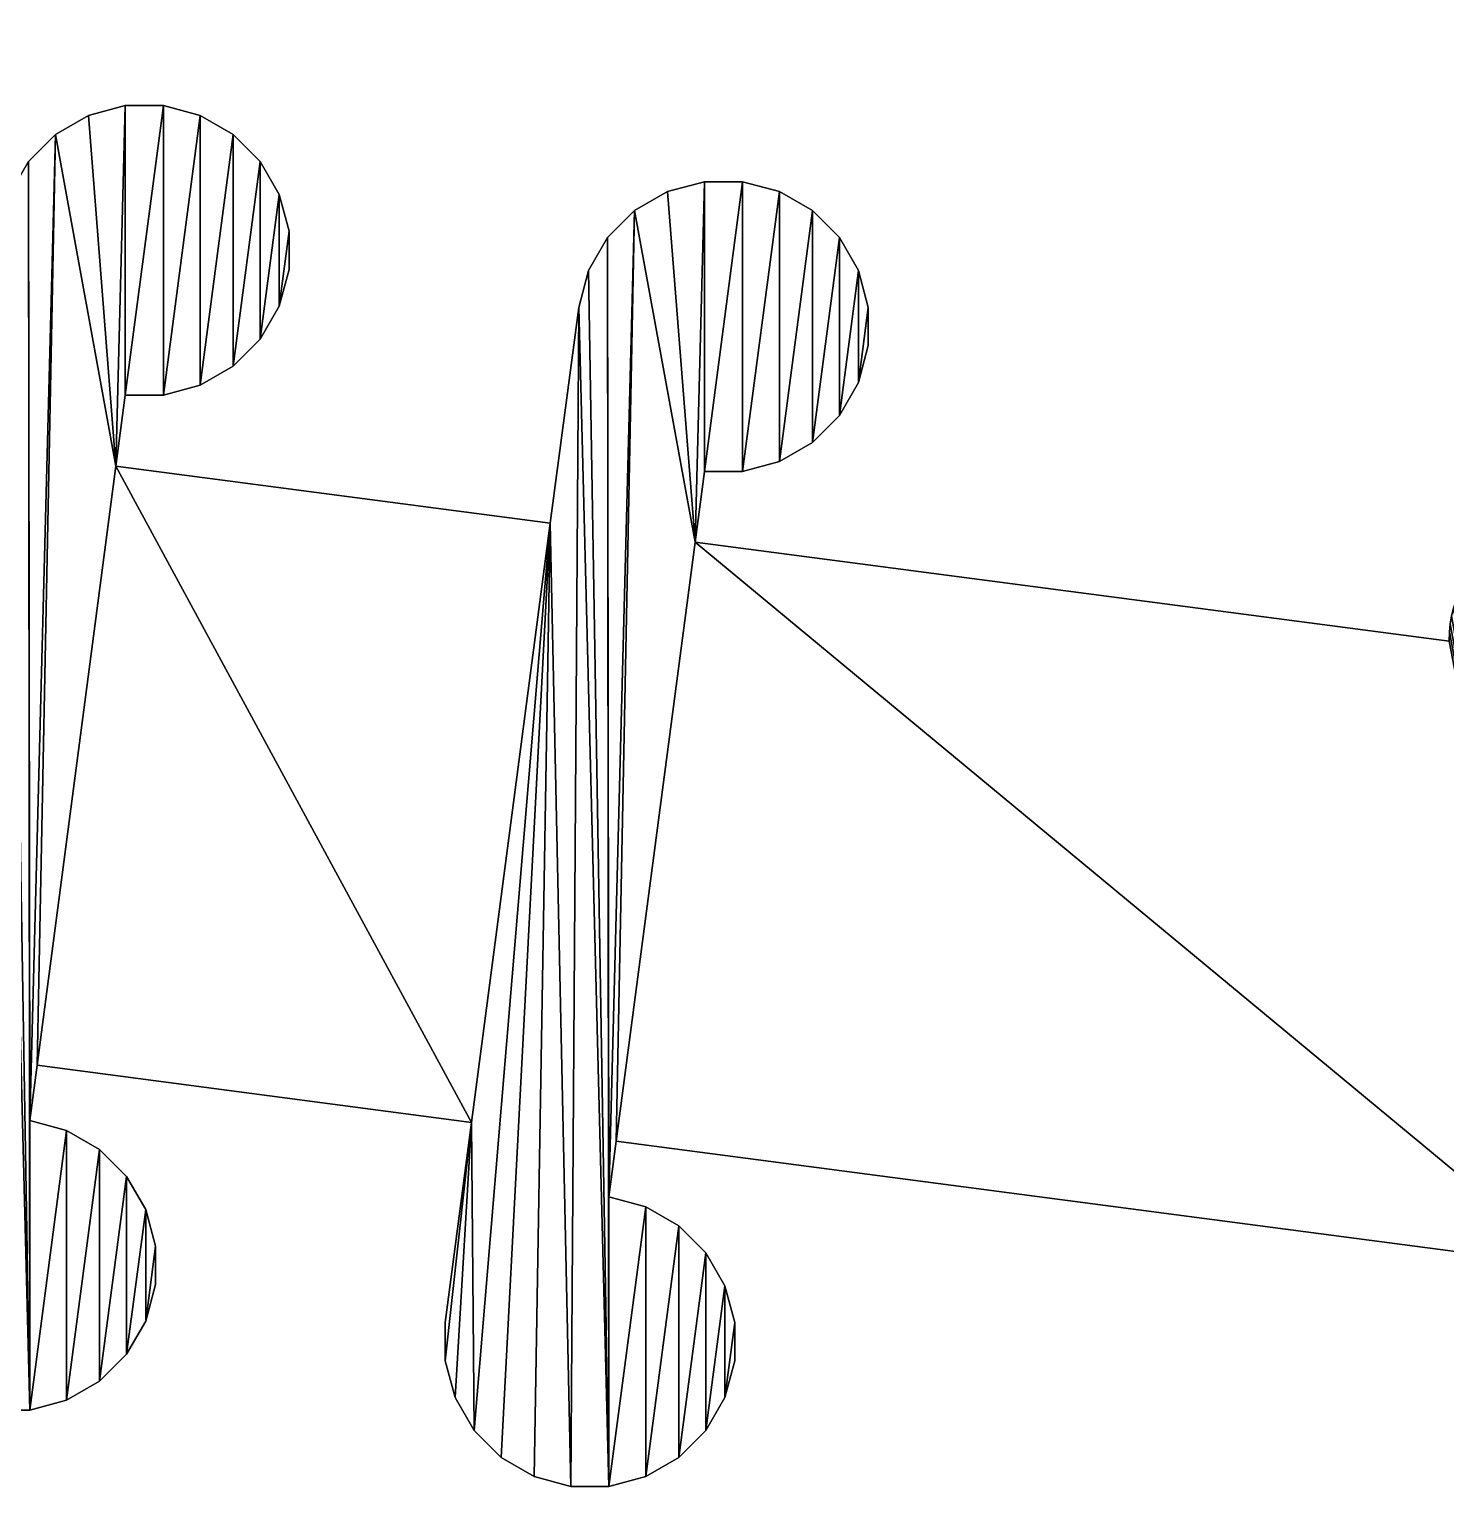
# Model space of a CAD drawing. Extents: x 0 to 417, y 0 to 203.
# Drawn here: x 273.01 to 302.11, y 4.43 to 34.4 of the extents above; entities that cross this region are included whole.
import ezdxf

# ---------------------------------------------------------------- set-up
doc = ezdxf.new("R2010")
doc.units = 0
doc.header["$LTSCALE"] = 25.4
doc.layers.get('0').update_dxf_attribs({"color": 13, "linetype": 'CONTINUOUS'})

# ---------------------------------------------------------------- blocks, each defined once
blk = doc.blocks.new('MASK_STRAP_1')
at = {"color": 0}
for p, q in [((28.366, 28.209), (28.366, 28.209, 2)), ((28.366, 28.209), (28.366, 28.209, 2)), ((29.122, 28.412), (29.122, 28.412, 2)), ((29.122, 28.412), (29.122, 28.412, 2)), ((29.905, 28.412), (29.905, 28.412, 2)), ((29.905, 28.412), (29.905, 28.412, 2)), ((30.662, 28.209), (30.662, 28.209, 2)), ((30.662, 28.209), (30.662, 28.209, 2)), ((27.687, 27.818), (27.687, 27.818, 2)), ((27.687, 27.818), (27.687, 27.818, 2)), ((31.34, 27.818), (31.34, 27.818, 2)), ((31.34, 27.818), (31.34, 27.818, 2)), ((31.894, 27.264), (31.894, 27.264, 2)), ((31.894, 27.264), (31.894, 27.264, 2)), ((41.019, 26.846), (41.019, 26.846, 2)), ((41.019, 26.846), (41.019, 26.846, 2)), ((41.803, 26.846), (41.803, 26.846, 2)), ((41.803, 26.846), (41.803, 26.846, 2)), ((32.285, 26.586), (32.285, 26.586, 2)), ((32.285, 26.586), (32.285, 26.586, 2)), ((40.263, 26.643), (40.263, 26.643, 2)), ((40.263, 26.643), (40.263, 26.643, 2)), ((42.559, 26.643), (42.559, 26.643, 2)), ((42.559, 26.643), (42.559, 26.643, 2)), ((39.585, 26.252), (39.585, 26.252, 2)), ((39.585, 26.252), (39.585, 26.252, 2)), ((43.237, 26.252), (43.237, 26.252, 2)), ((43.237, 26.252), (43.237, 26.252, 2)), ((32.488, 25.829), (32.488, 25.829, 2)), ((32.488, 25.829), (32.488, 25.829, 2)), ((39.031, 25.698), (39.031, 25.698, 2)), ((39.031, 25.698), (39.031, 25.698, 2)), ((43.791, 25.698), (43.791, 25.698, 2)), ((43.791, 25.698), (43.791, 25.698, 2)), ((32.488, 25.046), (32.488, 25.046, 2)), ((32.488, 25.046), (32.488, 25.046, 2)), ((38.639, 25.02), (38.639, 25.02, 2)), ((38.639, 25.02), (38.639, 25.02, 2)), ((44.183, 25.02), (44.183, 25.02, 2)), ((44.183, 25.02), (44.183, 25.02, 2)), ((32.285, 24.29), (32.285, 24.29, 2)), ((32.285, 24.29), (32.285, 24.29, 2)), ((38.437, 24.263), (38.437, 24.263, 2)), ((38.437, 24.263), (38.437, 24.263, 2)), ((44.385, 24.263), (44.385, 24.263, 2)), ((44.385, 24.263), (44.385, 24.263, 2)), ((31.894, 23.612), (31.894, 23.612, 2)), ((31.894, 23.612), (31.894, 23.612, 2)), ((44.385, 23.48), (44.385, 23.48, 2)), ((44.385, 23.48), (44.385, 23.48, 2)), ((31.34, 23.058), (31.34, 23.058, 2)), ((31.34, 23.058), (31.34, 23.058, 2)), ((30.662, 22.666), (30.662, 22.666, 2)), ((30.662, 22.666), (30.662, 22.666, 2)), ((44.183, 22.723), (44.183, 22.723, 2)), ((44.183, 22.723), (44.183, 22.723, 2)), ((29.122, 22.463), (29.122, 22.463, 2)), ((29.122, 22.463), (29.122, 22.463, 2)), ((29.905, 22.463), (29.905, 22.463, 2)), ((29.905, 22.463), (29.905, 22.463, 2)), ((43.791, 22.045), (43.791, 22.045, 2)), ((43.791, 22.045), (43.791, 22.045, 2)), ((43.237, 21.491), (43.237, 21.491, 2)), ((43.237, 21.491), (43.237, 21.491, 2)), ((28.93, 21.004, 1), (27.31, 8.699, 1)), ((28.93, 21.004, 2), (27.31, 8.699, 2)), ((28.93, 21.004, 1), (27.31, 8.699, 1)), ((28.93, 21.004, 2), (27.31, 8.699, 2)), ((28.93, 21.004), (28.93, 21.004, 1)), ((28.93, 21.004), (28.93, 21.004, 1)), ((42.559, 21.1), (42.559, 21.1, 2)), ((42.559, 21.1), (42.559, 21.1, 2)), ((41.019, 20.897), (41.019, 20.897, 2)), ((41.019, 20.897), (41.019, 20.897, 2)), ((41.803, 20.897), (41.803, 20.897, 2)), ((41.803, 20.897), (41.803, 20.897, 2)), ((37.853, 19.832, 1), (36.233, 7.527, 1)), ((37.853, 19.832, 2), (36.233, 7.527, 2)), ((37.853, 19.832, 1), (36.233, 7.527, 1)), ((37.853, 19.832, 2), (36.233, 7.527, 2)), ((37.853, 19.832), (37.853, 19.832, 1)), ((37.853, 19.832), (37.853, 19.832, 1)), ((40.828, 19.441, 1), (39.208, 7.137, 1)), ((40.828, 19.441, 2), (39.208, 7.137, 2)), ((40.828, 19.441, 1), (39.208, 7.137, 1)), ((40.828, 19.441, 2), (39.208, 7.137, 2)), ((40.828, 19.441), (40.828, 19.441, 1)), ((40.828, 19.441), (40.828, 19.441, 1)), ((27.31, 8.699), (27.31, 8.699, 1)), ((27.31, 8.699), (27.31, 8.699, 1)), ((27.161, 7.564), (27.161, 7.564, 2)), ((27.161, 7.564), (27.161, 7.564, 2)), ((36.233, 7.527), (36.233, 7.527, 1)), ((36.233, 7.527), (36.233, 7.527, 1)), ((27.917, 7.361), (27.917, 7.361, 2)), ((27.917, 7.361), (27.917, 7.361, 2)), ((28.595, 6.97), (28.595, 6.97, 2)), ((28.595, 6.97), (28.595, 6.97, 2)), ((39.208, 7.137), (39.208, 7.137, 1)), ((39.208, 7.137), (39.208, 7.137, 1)), ((29.149, 6.416), (29.149, 6.416, 2)), ((29.149, 6.416), (29.149, 6.416, 2)), ((39.058, 5.998), (39.058, 5.998, 2)), ((39.058, 5.998), (39.058, 5.998, 2)), ((29.541, 5.738), (29.541, 5.738, 2)), ((29.541, 5.738), (29.541, 5.738, 2)), ((39.814, 5.795), (39.814, 5.795, 2)), ((39.814, 5.795), (39.814, 5.795, 2)), ((40.493, 5.403), (40.493, 5.403, 2)), ((40.493, 5.403), (40.493, 5.403, 2)), ((29.743, 4.981), (29.743, 4.981, 2)), ((29.743, 4.981), (29.743, 4.981, 2)), ((41.046, 4.85), (41.046, 4.85, 2)), ((41.046, 4.85), (41.046, 4.85, 2)), ((29.743, 4.198), (29.743, 4.198, 2)), ((29.743, 4.198), (29.743, 4.198, 2)), ((41.438, 4.171), (41.438, 4.171, 2)), ((41.438, 4.171), (41.438, 4.171, 2)), ((29.541, 3.442), (29.541, 3.442, 2)), ((29.541, 3.442), (29.541, 3.442, 2)), ((35.692, 3.415), (35.692, 3.415, 2)), ((35.692, 3.415), (35.692, 3.415, 2)), ((41.641, 3.415), (41.641, 3.415, 2)), ((41.641, 3.415), (41.641, 3.415, 2)), ((29.149, 2.763), (29.149, 2.763, 2)), ((29.149, 2.763), (29.149, 2.763, 2)), ((35.692, 2.632), (35.692, 2.632, 2)), ((35.692, 2.632), (35.692, 2.632, 2)), ((41.641, 2.632), (41.641, 2.632, 2)), ((41.641, 2.632), (41.641, 2.632, 2)), ((28.595, 2.21), (28.595, 2.21, 2)), ((28.595, 2.21), (28.595, 2.21, 2)), ((27.917, 1.818), (27.917, 1.818, 2)), ((27.917, 1.818), (27.917, 1.818, 2)), ((35.895, 1.875), (35.895, 1.875, 2)), ((35.895, 1.875), (35.895, 1.875, 2)), ((41.438, 1.875), (41.438, 1.875, 2)), ((41.438, 1.875), (41.438, 1.875, 2)), ((27.161, 1.615), (27.161, 1.615, 2)), ((27.161, 1.615), (27.161, 1.615, 2)), ((36.286, 1.197), (36.286, 1.197, 2)), ((36.286, 1.197), (36.286, 1.197, 2)), ((41.046, 1.197), (41.046, 1.197, 2)), ((41.046, 1.197), (41.046, 1.197, 2)), ((36.84, 0.643), (36.84, 0.643, 2)), ((36.84, 0.643), (36.84, 0.643, 2)), ((40.493, 0.643), (40.493, 0.643, 2)), ((40.493, 0.643), (40.493, 0.643, 2)), ((37.518, 0.252), (37.518, 0.252, 2)), ((37.518, 0.252), (37.518, 0.252, 2)), ((38.275, 0.049), (38.275, 0.049, 2)), ((38.275, 0.049), (38.275, 0.049, 2)), ((39.058, 0.049), (39.058, 0.049, 2)), ((39.058, 0.049), (39.058, 0.049, 2)), ((39.814, 0.252), (39.814, 0.252, 2)), ((39.814, 0.252), (39.814, 0.252, 2))]:
    blk.add_line(p, q, dxfattribs=at)
mesh = blk.add_polyface(dxfattribs=at)
corners = [(17.225, 29.978), (17.032, 22.566), (16.468, 29.776), (17.225, 24.03), (18.008, 29.978), (18.008, 24.03), (18.764, 29.776), (18.764, 24.232), (19.443, 29.384), (19.443, 24.624), (19.996, 28.83), (19.996, 25.178), (20.388, 28.152), (20.388, 25.856), (20.591, 27.396), (20.591, 26.613), (14.48, 3.182), (14.642, 27.396), (15.263, 3.182), (14.845, 28.152), (15.236, 28.83), (15.263, 9.13), (16.02, 8.928), (16.02, 3.384), (16.698, 8.536), (16.698, 3.776), (17.252, 7.982), (17.252, 4.33), (17.643, 7.304), (17.643, 5.008), (17.846, 6.547), (17.846, 5.764), (15.79, 29.384), (15.412, 10.261), (24.336, 9.09), (25.955, 21.394), (24.389, 2.763), (24.943, 2.21), (25.621, 1.818), (26.377, 1.615), (26.539, 25.829), (27.161, 1.615), (26.742, 26.586), (27.134, 27.264), (27.161, 7.564), (23.795, 4.198), (23.795, 4.981), (23.997, 3.442), (27.687, 27.818), (27.31, 8.699)]
mesh.append_faces([[corners[k] for k in face] for face in [(13, 14, 15), (29, 30, 31), (34, 45, 46)]], dxfattribs={"vtx0": -1, "color": 0})
mesh.append_faces([[corners[k] for k in face] for face in [(0, 1, 2), (1, 0, 3), (3, 4, 5), (5, 6, 7), (7, 8, 9), (9, 10, 11), (11, 12, 13), (16, 17, 18), (18, 22, 23), (23, 24, 25), (25, 26, 27), (27, 28, 29), (32, 21, 20), (21, 32, 33), (33, 1, 34), (36, 35, 37), (37, 35, 38), (38, 35, 39), (39, 40, 41), (45, 34, 47), (47, 34, 36), (48, 44, 43), (44, 48, 49)]], dxfattribs={"vtx0": -1, "vtx1": -1, "color": 0})
mesh.append_faces([[corners[k] for k in face] for face in [(18, 20, 21), (33, 32, 1), (34, 35, 36), (41, 43, 44)]], dxfattribs={"vtx0": -1, "vtx1": -1, "vtx2": -1, "color": 0})
mesh.append_faces([[corners[k] for k in face] for face in [(3, 0, 4), (5, 4, 6), (7, 6, 8), (9, 8, 10), (11, 10, 12), (13, 12, 14), (18, 17, 19), (18, 19, 20), (18, 21, 22), (23, 22, 24), (25, 24, 26), (27, 26, 28), (29, 28, 30), (1, 32, 2), (34, 1, 35), (39, 35, 40), (41, 40, 42), (41, 42, 43)]], dxfattribs={"vtx0": -1, "vtx2": -1, "color": 0})
mesh = blk.add_polyface(dxfattribs=at)
corners = [(27.161, 7.564, 2), (27.687, 27.818, 2), (27.134, 27.264, 2), (27.31, 8.699, 2), (28.93, 21.004, 2), (28.366, 28.209, 2), (29.122, 28.412, 2), (29.122, 22.463, 2), (29.905, 28.412, 2), (29.905, 22.463, 2), (30.662, 28.209, 2), (30.662, 22.666, 2), (31.34, 27.818, 2), (31.34, 23.058, 2), (31.894, 27.264, 2), (31.894, 23.612, 2), (32.285, 26.586, 2), (32.285, 24.29, 2), (32.488, 25.829, 2), (32.488, 25.046, 2), (23.795, 4.198, 2), (24.336, 9.09, 2), (23.795, 4.981, 2), (23.997, 3.442, 2), (24.389, 2.763, 2), (25.955, 21.394, 2), (24.943, 2.21, 2), (25.621, 1.818, 2), (26.377, 1.615, 2), (26.539, 25.829, 2), (27.161, 1.615, 2), (26.742, 26.586, 2), (27.917, 7.361, 2), (27.917, 1.818, 2), (28.595, 6.97, 2), (28.595, 2.21, 2), (29.149, 6.416, 2), (29.149, 2.763, 2), (29.541, 5.738, 2), (29.541, 3.442, 2), (29.743, 4.981, 2), (29.743, 4.198, 2)]
mesh.append_faces([[corners[k] for k in face] for face in [(18, 17, 19), (20, 21, 22), (40, 39, 41)]], dxfattribs={"vtx0": -1, "color": 0})
mesh.append_faces([[corners[k] for k in face] for face in [(1, 4, 5), (5, 4, 6), (6, 7, 8), (8, 9, 10), (10, 11, 12), (12, 13, 14), (14, 15, 16), (16, 17, 18), (21, 24, 25), (25, 28, 29), (29, 30, 31), (31, 30, 2), (0, 30, 32), (32, 33, 34), (34, 35, 36), (36, 37, 38), (38, 39, 40)]], dxfattribs={"vtx0": -1, "vtx1": -1, "color": 0})
mesh.append_faces([[corners[k] for k in face] for face in [(2, 30, 0)]], dxfattribs={"vtx0": -1, "vtx1": -1, "vtx2": -1, "color": 0})
mesh.append_faces([[corners[k] for k in face] for face in [(0, 1, 2), (1, 0, 3), (1, 3, 4), (6, 4, 7), (8, 7, 9), (10, 9, 11), (12, 11, 13), (14, 13, 15), (16, 15, 17), (21, 20, 23), (21, 23, 24), (25, 24, 26), (25, 26, 27), (25, 27, 28), (29, 28, 30), (32, 30, 33), (34, 33, 35), (36, 35, 37), (38, 37, 39)]], dxfattribs={"vtx0": -1, "vtx2": -1, "color": 0})
mesh = blk.add_polyface(dxfattribs=at)
corners = [(29.122, 28.412), (28.93, 21.004), (28.366, 28.209), (29.122, 22.463), (29.905, 28.412), (29.905, 22.463), (30.662, 28.209), (30.662, 22.666), (31.34, 27.818), (31.34, 23.058), (31.894, 27.264), (31.894, 23.612), (32.285, 26.586), (32.285, 24.29), (32.488, 25.829), (32.488, 25.046), (27.161, 1.615), (27.161, 7.564), (27.917, 7.361), (27.917, 1.818), (28.595, 6.97), (28.595, 2.21), (29.149, 6.416), (29.149, 2.763), (29.541, 5.738), (29.541, 3.442), (29.743, 4.981), (29.743, 4.198), (39.585, 26.252), (39.058, 5.998), (39.031, 25.698), (39.208, 7.137), (40.828, 19.441), (40.263, 26.643), (27.31, 8.699), (27.687, 27.818), (36.233, 7.527), (37.853, 19.832), (36.286, 1.197), (36.84, 0.643), (37.518, 0.252), (38.275, 0.049), (38.437, 24.263), (39.058, 0.049), (38.639, 25.02), (39.814, 5.795), (39.814, 0.252), (40.493, 5.403), (40.493, 0.643), (35.692, 2.632), (35.692, 3.415), (35.895, 1.875)]
mesh.append_faces([[corners[k] for k in face] for face in [(13, 14, 15), (25, 26, 27), (36, 49, 50)]], dxfattribs={"vtx0": -1, "color": 0})
mesh.append_faces([[corners[k] for k in face] for face in [(0, 1, 2), (1, 0, 3), (3, 4, 5), (5, 6, 7), (7, 8, 9), (9, 10, 11), (11, 12, 13), (16, 18, 19), (19, 20, 21), (21, 22, 23), (23, 24, 25), (28, 29, 30), (29, 28, 31), (34, 1, 36), (38, 37, 39), (39, 37, 40), (40, 37, 41), (41, 42, 43), (43, 45, 46), (46, 47, 48), (49, 36, 51), (51, 36, 38)]], dxfattribs={"vtx0": -1, "vtx1": -1, "color": 0})
mesh.append_faces([[corners[k] for k in face] for face in [(31, 28, 32), (34, 35, 1), (36, 37, 38), (43, 30, 29)]], dxfattribs={"vtx0": -1, "vtx1": -1, "vtx2": -1, "color": 0})
mesh.append_faces([[corners[k] for k in face] for face in [(3, 0, 4), (5, 4, 6), (7, 6, 8), (9, 8, 10), (11, 10, 12), (13, 12, 14), (16, 17, 18), (19, 18, 20), (21, 20, 22), (23, 22, 24), (25, 24, 26), (32, 28, 33), (1, 35, 2), (36, 1, 37), (41, 37, 42), (43, 42, 44), (43, 44, 30), (43, 29, 45), (46, 45, 47)]], dxfattribs={"vtx0": -1, "vtx2": -1, "color": 0})
mesh = blk.add_polyface(dxfattribs=at)
corners = [(27.687, 27.818, 2), (28.366, 28.209), (27.687, 27.818), (28.366, 28.209, 2)]
mesh.append_faces([[corners[k] for k in face] for face in [(0, 1, 2), (1, 0, 3)]], dxfattribs={"vtx0": -1, "color": 0})
mesh = blk.add_polyface(dxfattribs=at)
corners = [(28.366, 28.209, 2), (29.122, 28.412), (28.366, 28.209), (29.122, 28.412, 2)]
mesh.append_faces([[corners[k] for k in face] for face in [(0, 1, 2), (1, 0, 3)]], dxfattribs={"vtx0": -1, "color": 0})
mesh = blk.add_polyface(dxfattribs=at)
corners = [(29.122, 28.412, 2), (29.905, 28.412), (29.122, 28.412), (29.905, 28.412, 2)]
mesh.append_faces([[corners[k] for k in face] for face in [(0, 1, 2), (1, 0, 3)]], dxfattribs={"vtx0": -1, "color": 0})
mesh = blk.add_polyface(dxfattribs=at)
corners = [(29.905, 28.412, 2), (30.662, 28.209), (29.905, 28.412), (30.662, 28.209, 2)]
mesh.append_faces([[corners[k] for k in face] for face in [(0, 1, 2), (1, 0, 3)]], dxfattribs={"vtx0": -1, "color": 0})
mesh = blk.add_polyface(dxfattribs=at)
corners = [(30.662, 28.209, 2), (31.34, 27.818), (30.662, 28.209), (31.34, 27.818, 2)]
mesh.append_faces([[corners[k] for k in face] for face in [(0, 1, 2), (1, 0, 3)]], dxfattribs={"vtx0": -1, "color": 0})
mesh = blk.add_polyface(dxfattribs=at)
corners = [(27.687, 27.818, 2), (27.134, 27.264), (27.134, 27.264, 2), (27.687, 27.818)]
mesh.append_faces([[corners[k] for k in face] for face in [(0, 1, 2), (1, 0, 3)]], dxfattribs={"vtx0": -1, "color": 0})
mesh = blk.add_polyface(dxfattribs=at)
corners = [(31.34, 27.818, 2), (31.894, 27.264), (31.34, 27.818), (31.894, 27.264, 2)]
mesh.append_faces([[corners[k] for k in face] for face in [(0, 1, 2), (1, 0, 3)]], dxfattribs={"vtx0": -1, "color": 0})
mesh = blk.add_polyface(dxfattribs=at)
corners = [(31.894, 27.264), (32.285, 26.586, 2), (32.285, 26.586), (31.894, 27.264, 2)]
mesh.append_faces([[corners[k] for k in face] for face in [(0, 1, 2), (1, 0, 3)]], dxfattribs={"vtx0": -1, "color": 0})
mesh = blk.add_polyface(dxfattribs=at)
corners = [(39.058, 5.998, 2), (39.585, 26.252, 2), (39.031, 25.698, 2), (39.208, 7.137, 2), (40.828, 19.441, 2), (40.263, 26.643, 2), (41.019, 26.846, 2), (41.019, 20.897, 2), (41.803, 26.846, 2), (41.803, 20.897, 2), (42.559, 26.643, 2), (42.559, 21.1, 2), (43.237, 26.252, 2), (43.237, 21.491, 2), (43.791, 25.698, 2), (43.791, 22.045, 2), (44.183, 25.02, 2), (44.183, 22.723, 2), (44.385, 24.263, 2), (44.385, 23.48, 2), (35.692, 2.632, 2), (36.233, 7.527, 2), (35.692, 3.415, 2), (35.895, 1.875, 2), (36.286, 1.197, 2), (37.853, 19.832, 2), (36.84, 0.643, 2), (37.518, 0.252, 2), (38.275, 0.049, 2), (38.437, 24.263, 2), (39.058, 0.049, 2), (38.639, 25.02, 2), (39.814, 5.795, 2), (39.814, 0.252, 2), (40.493, 5.403, 2), (40.493, 0.643, 2), (41.046, 4.85, 2), (41.046, 1.197, 2), (41.438, 4.171, 2), (41.438, 1.875, 2), (41.641, 3.415, 2), (41.641, 2.632, 2)]
mesh.append_faces([[corners[k] for k in face] for face in [(18, 17, 19), (20, 21, 22), (40, 39, 41)]], dxfattribs={"vtx0": -1, "color": 0})
mesh.append_faces([[corners[k] for k in face] for face in [(1, 4, 5), (5, 4, 6), (6, 7, 8), (8, 9, 10), (10, 11, 12), (12, 13, 14), (14, 15, 16), (16, 17, 18), (21, 24, 25), (25, 28, 29), (29, 30, 31), (31, 30, 2), (0, 30, 32), (32, 33, 34), (34, 35, 36), (36, 37, 38), (38, 39, 40)]], dxfattribs={"vtx0": -1, "vtx1": -1, "color": 0})
mesh.append_faces([[corners[k] for k in face] for face in [(2, 30, 0)]], dxfattribs={"vtx0": -1, "vtx1": -1, "vtx2": -1, "color": 0})
mesh.append_faces([[corners[k] for k in face] for face in [(0, 1, 2), (1, 0, 3), (1, 3, 4), (6, 4, 7), (8, 7, 9), (10, 9, 11), (12, 11, 13), (14, 13, 15), (16, 15, 17), (21, 20, 23), (21, 23, 24), (25, 24, 26), (25, 26, 27), (25, 27, 28), (29, 28, 30), (32, 30, 33), (34, 33, 35), (36, 35, 37), (38, 37, 39)]], dxfattribs={"vtx0": -1, "vtx2": -1, "color": 0})
mesh = blk.add_polyface(dxfattribs=at)
corners = [(41.019, 26.846), (40.828, 19.441), (40.263, 26.643), (41.019, 20.897), (41.803, 26.846), (41.803, 20.897), (42.559, 26.643), (42.559, 21.1), (43.237, 26.252), (43.237, 21.491), (43.791, 25.698), (43.791, 22.045), (44.183, 25.02), (44.183, 22.723), (44.385, 24.263), (44.385, 23.48), (39.208, 7.137), (58.789, 4.566), (56.32, 17.407), (56.324, 17.592), (56.339, 17.767), (56.367, 17.933), (56.406, 18.09), (56.457, 18.236), (56.52, 18.374), (56.594, 18.502), (56.681, 18.62), (56.779, 18.729), (56.89, 18.829), (57.012, 18.919), (57.146, 18.999), (57.292, 19.07), (57.45, 19.132), (57.62, 19.184), (57.801, 19.226), (57.995, 19.26), (58.2, 19.283), (58.417, 19.298), (58.646, 19.302), (104.34, 19.302), (60.059, 1.5), (60.536, 0.879), (61.157, 0.402), (61.881, 0.102), (62.657, 0), (40.493, 0.643), (40.493, 5.403), (41.046, 4.85), (41.046, 1.197), (41.438, 4.171), (41.438, 1.875), (41.641, 3.415), (41.641, 2.632)]
mesh.append_faces([[corners[k] for k in face] for face in [(13, 14, 15), (50, 51, 52)]], dxfattribs={"vtx0": -1, "color": 0})
mesh.append_faces([[corners[k] for k in face] for face in [(0, 1, 2), (1, 0, 3), (3, 4, 5), (5, 6, 7), (7, 8, 9), (9, 10, 11), (11, 12, 13), (16, 1, 17), (17, 39, 40), (40, 39, 41), (41, 39, 42), (42, 39, 43), (43, 39, 44), (45, 47, 48), (48, 49, 50)]], dxfattribs={"vtx0": -1, "vtx1": -1, "color": 0})
mesh.append_faces([[corners[k] for k in face] for face in [(3, 0, 4), (5, 4, 6), (7, 6, 8), (9, 8, 10), (11, 10, 12), (13, 12, 14), (17, 1, 18), (17, 18, 19), (17, 19, 20), (17, 20, 21), (17, 21, 22), (17, 22, 23), (17, 23, 24), (17, 24, 25), (17, 25, 26), (17, 26, 27), (17, 27, 28), (17, 28, 29), (17, 29, 30), (17, 30, 31), (17, 31, 32), (17, 32, 33), (17, 33, 34), (17, 34, 35), (17, 35, 36), (17, 36, 37), (17, 37, 38), (17, 38, 39), (45, 46, 47), (48, 47, 49), (50, 49, 51)]], dxfattribs={"vtx0": -1, "vtx2": -1, "color": 0})
mesh = blk.add_polyface(dxfattribs=at)
corners = [(40.263, 26.643, 2), (41.019, 26.846), (40.263, 26.643), (41.019, 26.846, 2)]
mesh.append_faces([[corners[k] for k in face] for face in [(0, 1, 2), (1, 0, 3)]], dxfattribs={"vtx0": -1, "color": 0})
mesh = blk.add_polyface(dxfattribs=at)
corners = [(41.019, 26.846, 2), (41.803, 26.846), (41.019, 26.846), (41.803, 26.846, 2)]
mesh.append_faces([[corners[k] for k in face] for face in [(0, 1, 2), (1, 0, 3)]], dxfattribs={"vtx0": -1, "color": 0})
mesh = blk.add_polyface(dxfattribs=at)
corners = [(41.803, 26.846, 2), (42.559, 26.643), (41.803, 26.846), (42.559, 26.643, 2)]
mesh.append_faces([[corners[k] for k in face] for face in [(0, 1, 2), (1, 0, 3)]], dxfattribs={"vtx0": -1, "color": 0})
mesh = blk.add_polyface(dxfattribs=at)
corners = [(32.285, 26.586), (32.488, 25.829, 2), (32.488, 25.829), (32.285, 26.586, 2)]
mesh.append_faces([[corners[k] for k in face] for face in [(0, 1, 2), (1, 0, 3)]], dxfattribs={"vtx0": -1, "color": 0})
mesh = blk.add_polyface(dxfattribs=at)
corners = [(39.585, 26.252, 2), (40.263, 26.643), (39.585, 26.252), (40.263, 26.643, 2)]
mesh.append_faces([[corners[k] for k in face] for face in [(0, 1, 2), (1, 0, 3)]], dxfattribs={"vtx0": -1, "color": 0})
mesh = blk.add_polyface(dxfattribs=at)
corners = [(42.559, 26.643, 2), (43.237, 26.252), (42.559, 26.643), (43.237, 26.252, 2)]
mesh.append_faces([[corners[k] for k in face] for face in [(0, 1, 2), (1, 0, 3)]], dxfattribs={"vtx0": -1, "color": 0})
mesh = blk.add_polyface(dxfattribs=at)
corners = [(39.585, 26.252, 2), (39.031, 25.698), (39.031, 25.698, 2), (39.585, 26.252)]
mesh.append_faces([[corners[k] for k in face] for face in [(0, 1, 2), (1, 0, 3)]], dxfattribs={"vtx0": -1, "color": 0})
mesh = blk.add_polyface(dxfattribs=at)
corners = [(43.237, 26.252, 2), (43.791, 25.698), (43.237, 26.252), (43.791, 25.698, 2)]
mesh.append_faces([[corners[k] for k in face] for face in [(0, 1, 2), (1, 0, 3)]], dxfattribs={"vtx0": -1, "color": 0})
mesh = blk.add_polyface(dxfattribs=at)
corners = [(32.488, 25.829), (32.488, 25.046, 2), (32.488, 25.046), (32.488, 25.829, 2)]
mesh.append_faces([[corners[k] for k in face] for face in [(0, 1, 2), (1, 0, 3)]], dxfattribs={"vtx0": -1, "color": 0})
mesh = blk.add_polyface(dxfattribs=at)
corners = [(39.031, 25.698, 2), (38.639, 25.02), (38.639, 25.02, 2), (39.031, 25.698)]
mesh.append_faces([[corners[k] for k in face] for face in [(0, 1, 2), (1, 0, 3)]], dxfattribs={"vtx0": -1, "color": 0})
mesh = blk.add_polyface(dxfattribs=at)
corners = [(43.791, 25.698), (44.183, 25.02, 2), (44.183, 25.02), (43.791, 25.698, 2)]
mesh.append_faces([[corners[k] for k in face] for face in [(0, 1, 2), (1, 0, 3)]], dxfattribs={"vtx0": -1, "color": 0})
mesh = blk.add_polyface(dxfattribs=at)
corners = [(32.488, 25.046), (32.285, 24.29, 2), (32.285, 24.29), (32.488, 25.046, 2)]
mesh.append_faces([[corners[k] for k in face] for face in [(0, 1, 2), (1, 0, 3)]], dxfattribs={"vtx0": -1, "color": 0})
mesh = blk.add_polyface(dxfattribs=at)
corners = [(38.639, 25.02, 2), (38.437, 24.263), (38.437, 24.263, 2), (38.639, 25.02)]
mesh.append_faces([[corners[k] for k in face] for face in [(0, 1, 2), (1, 0, 3)]], dxfattribs={"vtx0": -1, "color": 0})
mesh = blk.add_polyface(dxfattribs=at)
corners = [(44.183, 25.02), (44.385, 24.263, 2), (44.385, 24.263), (44.183, 25.02, 2)]
mesh.append_faces([[corners[k] for k in face] for face in [(0, 1, 2), (1, 0, 3)]], dxfattribs={"vtx0": -1, "color": 0})
mesh = blk.add_polyface(dxfattribs=at)
corners = [(32.285, 24.29), (31.894, 23.612, 2), (31.894, 23.612), (32.285, 24.29, 2)]
mesh.append_faces([[corners[k] for k in face] for face in [(0, 1, 2), (1, 0, 3)]], dxfattribs={"vtx0": -1, "color": 0})
mesh = blk.add_polyface(dxfattribs=at)
corners = [(37.853, 19.832, 2), (36.233, 7.527, 1), (36.233, 7.527, 2), (37.853, 19.832, 1), (38.437, 24.263, 2), (37.853, 19.832), (38.437, 24.263), (35.692, 3.415), (35.692, 3.415, 2), (36.233, 7.527)]
mesh.append_faces([[corners[k] for k in face] for face in [(5, 4, 6), (2, 7, 8)]], dxfattribs={"vtx0": -1, "color": 0})
mesh.append_faces([[corners[k] for k in face] for face in [(0, 1, 2), (1, 0, 3), (3, 4, 5), (7, 2, 9), (9, 2, 1)]], dxfattribs={"vtx0": -1, "vtx1": -1, "color": 0})
mesh.append_faces([[corners[k] for k in face] for face in [(3, 0, 4)]], dxfattribs={"vtx0": -1, "vtx2": -1, "color": 0})
mesh = blk.add_polyface(dxfattribs=at)
corners = [(44.385, 24.263), (44.385, 23.48, 2), (44.385, 23.48), (44.385, 24.263, 2)]
mesh.append_faces([[corners[k] for k in face] for face in [(0, 1, 2), (1, 0, 3)]], dxfattribs={"vtx0": -1, "color": 0})
mesh = blk.add_polyface(dxfattribs=at)
corners = [(31.894, 23.612), (31.34, 23.058, 2), (31.34, 23.058), (31.894, 23.612, 2)]
mesh.append_faces([[corners[k] for k in face] for face in [(0, 1, 2), (1, 0, 3)]], dxfattribs={"vtx0": -1, "color": 0})
mesh = blk.add_polyface(dxfattribs=at)
corners = [(44.385, 23.48), (44.183, 22.723, 2), (44.183, 22.723), (44.385, 23.48, 2)]
mesh.append_faces([[corners[k] for k in face] for face in [(0, 1, 2), (1, 0, 3)]], dxfattribs={"vtx0": -1, "color": 0})
mesh = blk.add_polyface(dxfattribs=at)
corners = [(31.34, 23.058, 2), (30.662, 22.666), (31.34, 23.058), (30.662, 22.666, 2)]
mesh.append_faces([[corners[k] for k in face] for face in [(0, 1, 2), (1, 0, 3)]], dxfattribs={"vtx0": -1, "color": 0})
mesh = blk.add_polyface(dxfattribs=at)
corners = [(30.662, 22.666, 2), (29.905, 22.463), (30.662, 22.666), (29.905, 22.463, 2)]
mesh.append_faces([[corners[k] for k in face] for face in [(0, 1, 2), (1, 0, 3)]], dxfattribs={"vtx0": -1, "color": 0})
mesh = blk.add_polyface(dxfattribs=at)
corners = [(44.183, 22.723), (43.791, 22.045, 2), (43.791, 22.045), (44.183, 22.723, 2)]
mesh.append_faces([[corners[k] for k in face] for face in [(0, 1, 2), (1, 0, 3)]], dxfattribs={"vtx0": -1, "color": 0})
mesh = blk.add_polyface(dxfattribs=at)
corners = [(29.122, 22.463), (28.93, 21.004, 1), (28.93, 21.004), (28.93, 21.004, 2), (29.122, 22.463, 2), (27.31, 8.699), (27.161, 7.564, 2), (27.161, 7.564), (27.31, 8.699, 2), (27.31, 8.699, 1)]
mesh.append_faces([[corners[k] for k in face] for face in [(0, 1, 2), (3, 0, 4), (5, 6, 7)]], dxfattribs={"vtx0": -1, "color": 0})
mesh.append_faces([[corners[k] for k in face] for face in [(6, 5, 8), (8, 1, 3)]], dxfattribs={"vtx0": -1, "vtx1": -1, "color": 0})
mesh.append_faces([[corners[k] for k in face] for face in [(1, 0, 3)]], dxfattribs={"vtx0": -1, "vtx1": -1, "vtx2": -1, "color": 0})
mesh.append_faces([[corners[k] for k in face] for face in [(8, 5, 9), (8, 9, 1)]], dxfattribs={"vtx0": -1, "vtx2": -1, "color": 0})
mesh = blk.add_polyface(dxfattribs=at)
corners = [(29.905, 22.463, 2), (29.122, 22.463), (29.905, 22.463), (29.122, 22.463, 2)]
mesh.append_faces([[corners[k] for k in face] for face in [(0, 1, 2), (1, 0, 3)]], dxfattribs={"vtx0": -1, "color": 0})
mesh = blk.add_polyface(dxfattribs=at)
corners = [(43.791, 22.045), (43.237, 21.491, 2), (43.237, 21.491), (43.791, 22.045, 2)]
mesh.append_faces([[corners[k] for k in face] for face in [(0, 1, 2), (1, 0, 3)]], dxfattribs={"vtx0": -1, "color": 0})
mesh = blk.add_polyface(dxfattribs=at)
corners = [(43.237, 21.491, 2), (42.559, 21.1), (43.237, 21.491), (42.559, 21.1, 2)]
mesh.append_faces([[corners[k] for k in face] for face in [(0, 1, 2), (1, 0, 3)]], dxfattribs={"vtx0": -1, "color": 0})
mesh = blk.add_polyface(dxfattribs=at)
corners = [(36.233, 7.527, 1), (28.93, 21.004, 1), (27.31, 8.699, 1), (37.853, 19.832, 1)]
mesh.append_faces([[corners[k] for k in face] for face in [(0, 1, 2), (1, 0, 3)]], dxfattribs={"vtx0": -1, "color": 0})
mesh = blk.add_polyface(dxfattribs=at)
corners = [(28.93, 21.004, 1), (37.853, 19.832), (28.93, 21.004), (37.853, 19.832, 1)]
mesh.append_faces([[corners[k] for k in face] for face in [(0, 1, 2), (1, 0, 3)]], dxfattribs={"vtx0": -1, "color": 0})
mesh = blk.add_polyface(dxfattribs=at)
corners = [(42.559, 21.1, 2), (41.803, 20.897), (42.559, 21.1), (41.803, 20.897, 2)]
mesh.append_faces([[corners[k] for k in face] for face in [(0, 1, 2), (1, 0, 3)]], dxfattribs={"vtx0": -1, "color": 0})
mesh = blk.add_polyface(dxfattribs=at)
corners = [(41.019, 20.897), (40.828, 19.441, 1), (40.828, 19.441), (40.828, 19.441, 2), (41.019, 20.897, 2), (39.208, 7.137), (39.058, 5.998, 2), (39.058, 5.998), (39.208, 7.137, 2), (39.208, 7.137, 1)]
mesh.append_faces([[corners[k] for k in face] for face in [(0, 1, 2), (3, 0, 4), (5, 6, 7)]], dxfattribs={"vtx0": -1, "color": 0})
mesh.append_faces([[corners[k] for k in face] for face in [(6, 5, 8), (8, 1, 3)]], dxfattribs={"vtx0": -1, "vtx1": -1, "color": 0})
mesh.append_faces([[corners[k] for k in face] for face in [(1, 0, 3)]], dxfattribs={"vtx0": -1, "vtx1": -1, "vtx2": -1, "color": 0})
mesh.append_faces([[corners[k] for k in face] for face in [(8, 5, 9), (8, 9, 1)]], dxfattribs={"vtx0": -1, "vtx2": -1, "color": 0})
mesh = blk.add_polyface(dxfattribs=at)
corners = [(41.803, 20.897, 2), (41.019, 20.897), (41.803, 20.897), (41.019, 20.897, 2)]
mesh.append_faces([[corners[k] for k in face] for face in [(0, 1, 2), (1, 0, 3)]], dxfattribs={"vtx0": -1, "color": 0})
mesh = blk.add_polyface(dxfattribs=at)
corners = [(58.789, 4.566, 1), (40.828, 19.441, 1), (39.208, 7.137, 1), (56.32, 17.407, 1), (56.324, 17.592, 1), (56.339, 17.767, 1), (56.367, 17.933, 1), (56.406, 18.09, 1), (56.457, 18.236, 1), (56.52, 18.374, 1), (56.594, 18.502, 1), (56.681, 18.62, 1), (56.779, 18.729, 1), (56.89, 18.829, 1), (57.012, 18.919, 1), (57.146, 18.999, 1), (57.292, 19.07, 1), (57.45, 19.132, 1), (57.62, 19.184, 1), (57.801, 19.226, 1), (57.995, 19.26, 1), (58.2, 19.283, 1), (58.417, 19.298, 1), (58.646, 19.302, 1), (104.34, 19.302, 1), (60.059, 1.5, 1), (60.536, 0.879, 1), (61.157, 0.402, 1), (61.881, 0.102, 1), (62.657, 0, 1), (100.329, 0, 1), (101.105, 0.102, 1), (101.829, 0.402, 1), (102.45, 0.879, 1), (102.927, 1.5, 1), (104.197, 4.566, 1), (106.665, 17.407, 1), (123.778, 7.137, 1), (104.569, 19.298, 1), (104.786, 19.283, 1), (104.991, 19.26, 1), (105.185, 19.226, 1), (105.366, 19.184, 1), (105.536, 19.132, 1), (105.694, 19.07, 1), (105.839, 18.999, 1), (105.974, 18.919, 1), (106.096, 18.829, 1), (106.206, 18.729, 1), (106.305, 18.62, 1), (106.391, 18.502, 1), (106.466, 18.374, 1), (106.529, 18.236, 1), (106.58, 18.09, 1), (106.619, 17.933, 1), (106.646, 17.767, 1), (106.662, 17.592, 1), (122.158, 19.441, 1)]
mesh.append_faces([[corners[k] for k in face] for face in [(0, 1, 2), (55, 36, 56), (36, 37, 57)]], dxfattribs={"vtx0": -1, "color": 0})
mesh.append_faces([[corners[k] for k in face] for face in [(1, 0, 3), (3, 0, 4), (4, 0, 5), (5, 0, 6), (6, 0, 7), (7, 0, 8), (8, 0, 9), (9, 0, 10), (10, 0, 11), (11, 0, 12), (12, 0, 13), (13, 0, 14), (14, 0, 15), (15, 0, 16), (16, 0, 17), (17, 0, 18), (18, 0, 19), (19, 0, 20), (20, 0, 21), (21, 0, 22), (22, 0, 23), (23, 0, 24), (24, 36, 38), (38, 36, 39), (39, 36, 40), (40, 36, 41), (41, 36, 42), (42, 36, 43), (43, 36, 44), (44, 36, 45), (45, 36, 46), (46, 36, 47), (47, 36, 48), (48, 36, 49), (49, 36, 50), (50, 36, 51), (51, 36, 52), (52, 36, 53), (53, 36, 54), (54, 36, 55)]], dxfattribs={"vtx0": -1, "vtx1": -1, "color": 0})
mesh.append_faces([[corners[k] for k in face] for face in [(24, 35, 36)]], dxfattribs={"vtx0": -1, "vtx1": -1, "vtx2": -1, "color": 0})
mesh.append_faces([[corners[k] for k in face] for face in [(24, 0, 25), (24, 25, 26), (24, 26, 27), (24, 27, 28), (24, 28, 29), (24, 29, 30), (24, 30, 31), (24, 31, 32), (24, 32, 33), (24, 33, 34), (24, 34, 35), (36, 35, 37)]], dxfattribs={"vtx0": -1, "vtx2": -1, "color": 0})
mesh = blk.add_polyface(dxfattribs=at)
corners = [(40.828, 19.441, 1), (56.32, 17.407), (40.828, 19.441), (56.32, 17.407, 1)]
mesh.append_faces([[corners[k] for k in face] for face in [(0, 1, 2), (1, 0, 3)]], dxfattribs={"vtx0": -1, "color": 0})
mesh = blk.add_polyface(dxfattribs=at)
corners = [(36.233, 7.527, 1), (27.31, 8.699), (36.233, 7.527), (27.31, 8.699, 1)]
mesh.append_faces([[corners[k] for k in face] for face in [(0, 1, 2), (1, 0, 3)]], dxfattribs={"vtx0": -1, "color": 0})
mesh = blk.add_polyface(dxfattribs=at)
corners = [(27.161, 7.564, 2), (27.917, 7.361), (27.161, 7.564), (27.917, 7.361, 2)]
mesh.append_faces([[corners[k] for k in face] for face in [(0, 1, 2), (1, 0, 3)]], dxfattribs={"vtx0": -1, "color": 0})
mesh = blk.add_polyface(dxfattribs=at)
corners = [(27.917, 7.361, 2), (28.595, 6.97), (27.917, 7.361), (28.595, 6.97, 2)]
mesh.append_faces([[corners[k] for k in face] for face in [(0, 1, 2), (1, 0, 3)]], dxfattribs={"vtx0": -1, "color": 0})
mesh = blk.add_polyface(dxfattribs=at)
corners = [(28.595, 6.97, 2), (29.149, 6.416), (28.595, 6.97), (29.149, 6.416, 2)]
mesh.append_faces([[corners[k] for k in face] for face in [(0, 1, 2), (1, 0, 3)]], dxfattribs={"vtx0": -1, "color": 0})
mesh = blk.add_polyface(dxfattribs=at)
corners = [(58.789, 4.566, 1), (39.208, 7.137), (58.789, 4.566), (39.208, 7.137, 1)]
mesh.append_faces([[corners[k] for k in face] for face in [(0, 1, 2), (1, 0, 3)]], dxfattribs={"vtx0": -1, "color": 0})
mesh = blk.add_polyface(dxfattribs=at)
corners = [(29.149, 6.416), (29.541, 5.738, 2), (29.541, 5.738), (29.149, 6.416, 2)]
mesh.append_faces([[corners[k] for k in face] for face in [(0, 1, 2), (1, 0, 3)]], dxfattribs={"vtx0": -1, "color": 0})
mesh = blk.add_polyface(dxfattribs=at)
corners = [(39.058, 5.998, 2), (39.814, 5.795), (39.058, 5.998), (39.814, 5.795, 2)]
mesh.append_faces([[corners[k] for k in face] for face in [(0, 1, 2), (1, 0, 3)]], dxfattribs={"vtx0": -1, "color": 0})
mesh = blk.add_polyface(dxfattribs=at)
corners = [(29.541, 5.738), (29.743, 4.981, 2), (29.743, 4.981), (29.541, 5.738, 2)]
mesh.append_faces([[corners[k] for k in face] for face in [(0, 1, 2), (1, 0, 3)]], dxfattribs={"vtx0": -1, "color": 0})
mesh = blk.add_polyface(dxfattribs=at)
corners = [(39.814, 5.795, 2), (40.493, 5.403), (39.814, 5.795), (40.493, 5.403, 2)]
mesh.append_faces([[corners[k] for k in face] for face in [(0, 1, 2), (1, 0, 3)]], dxfattribs={"vtx0": -1, "color": 0})
mesh = blk.add_polyface(dxfattribs=at)
corners = [(40.493, 5.403, 2), (41.046, 4.85), (40.493, 5.403), (41.046, 4.85, 2)]
mesh.append_faces([[corners[k] for k in face] for face in [(0, 1, 2), (1, 0, 3)]], dxfattribs={"vtx0": -1, "color": 0})
mesh = blk.add_polyface(dxfattribs=at)
corners = [(29.743, 4.981), (29.743, 4.198, 2), (29.743, 4.198), (29.743, 4.981, 2)]
mesh.append_faces([[corners[k] for k in face] for face in [(0, 1, 2), (1, 0, 3)]], dxfattribs={"vtx0": -1, "color": 0})
mesh = blk.add_polyface(dxfattribs=at)
corners = [(41.046, 4.85), (41.438, 4.171, 2), (41.438, 4.171), (41.046, 4.85, 2)]
mesh.append_faces([[corners[k] for k in face] for face in [(0, 1, 2), (1, 0, 3)]], dxfattribs={"vtx0": -1, "color": 0})
mesh = blk.add_polyface(dxfattribs=at)
corners = [(29.743, 4.198), (29.541, 3.442, 2), (29.541, 3.442), (29.743, 4.198, 2)]
mesh.append_faces([[corners[k] for k in face] for face in [(0, 1, 2), (1, 0, 3)]], dxfattribs={"vtx0": -1, "color": 0})
mesh = blk.add_polyface(dxfattribs=at)
corners = [(41.438, 4.171), (41.641, 3.415, 2), (41.641, 3.415), (41.438, 4.171, 2)]
mesh.append_faces([[corners[k] for k in face] for face in [(0, 1, 2), (1, 0, 3)]], dxfattribs={"vtx0": -1, "color": 0})
mesh = blk.add_polyface(dxfattribs=at)
corners = [(29.541, 3.442), (29.149, 2.763, 2), (29.149, 2.763), (29.541, 3.442, 2)]
mesh.append_faces([[corners[k] for k in face] for face in [(0, 1, 2), (1, 0, 3)]], dxfattribs={"vtx0": -1, "color": 0})
mesh = blk.add_polyface(dxfattribs=at)
corners = [(35.692, 3.415, 2), (35.692, 2.632), (35.692, 2.632, 2), (35.692, 3.415)]
mesh.append_faces([[corners[k] for k in face] for face in [(0, 1, 2), (1, 0, 3)]], dxfattribs={"vtx0": -1, "color": 0})
mesh = blk.add_polyface(dxfattribs=at)
corners = [(41.641, 3.415), (41.641, 2.632, 2), (41.641, 2.632), (41.641, 3.415, 2)]
mesh.append_faces([[corners[k] for k in face] for face in [(0, 1, 2), (1, 0, 3)]], dxfattribs={"vtx0": -1, "color": 0})
mesh = blk.add_polyface(dxfattribs=at)
corners = [(29.149, 2.763), (28.595, 2.21, 2), (28.595, 2.21), (29.149, 2.763, 2)]
mesh.append_faces([[corners[k] for k in face] for face in [(0, 1, 2), (1, 0, 3)]], dxfattribs={"vtx0": -1, "color": 0})
mesh = blk.add_polyface(dxfattribs=at)
corners = [(35.692, 2.632, 2), (35.895, 1.875), (35.895, 1.875, 2), (35.692, 2.632)]
mesh.append_faces([[corners[k] for k in face] for face in [(0, 1, 2), (1, 0, 3)]], dxfattribs={"vtx0": -1, "color": 0})
mesh = blk.add_polyface(dxfattribs=at)
corners = [(41.641, 2.632), (41.438, 1.875, 2), (41.438, 1.875), (41.641, 2.632, 2)]
mesh.append_faces([[corners[k] for k in face] for face in [(0, 1, 2), (1, 0, 3)]], dxfattribs={"vtx0": -1, "color": 0})
mesh = blk.add_polyface(dxfattribs=at)
corners = [(28.595, 2.21, 2), (27.917, 1.818), (28.595, 2.21), (27.917, 1.818, 2)]
mesh.append_faces([[corners[k] for k in face] for face in [(0, 1, 2), (1, 0, 3)]], dxfattribs={"vtx0": -1, "color": 0})
mesh = blk.add_polyface(dxfattribs=at)
corners = [(27.917, 1.818, 2), (27.161, 1.615), (27.917, 1.818), (27.161, 1.615, 2)]
mesh.append_faces([[corners[k] for k in face] for face in [(0, 1, 2), (1, 0, 3)]], dxfattribs={"vtx0": -1, "color": 0})
mesh = blk.add_polyface(dxfattribs=at)
corners = [(35.895, 1.875, 2), (36.286, 1.197), (36.286, 1.197, 2), (35.895, 1.875)]
mesh.append_faces([[corners[k] for k in face] for face in [(0, 1, 2), (1, 0, 3)]], dxfattribs={"vtx0": -1, "color": 0})
mesh = blk.add_polyface(dxfattribs=at)
corners = [(41.438, 1.875), (41.046, 1.197, 2), (41.046, 1.197), (41.438, 1.875, 2)]
mesh.append_faces([[corners[k] for k in face] for face in [(0, 1, 2), (1, 0, 3)]], dxfattribs={"vtx0": -1, "color": 0})
mesh = blk.add_polyface(dxfattribs=at)
corners = [(27.161, 1.615, 2), (26.377, 1.615), (27.161, 1.615), (26.377, 1.615, 2)]
mesh.append_faces([[corners[k] for k in face] for face in [(0, 1, 2), (1, 0, 3)]], dxfattribs={"vtx0": -1, "color": 0})
mesh = blk.add_polyface(dxfattribs=at)
corners = [(36.84, 0.643, 2), (36.286, 1.197), (36.84, 0.643), (36.286, 1.197, 2)]
mesh.append_faces([[corners[k] for k in face] for face in [(0, 1, 2), (1, 0, 3)]], dxfattribs={"vtx0": -1, "color": 0})
mesh = blk.add_polyface(dxfattribs=at)
corners = [(41.046, 1.197), (40.493, 0.643, 2), (40.493, 0.643), (41.046, 1.197, 2)]
mesh.append_faces([[corners[k] for k in face] for face in [(0, 1, 2), (1, 0, 3)]], dxfattribs={"vtx0": -1, "color": 0})
mesh = blk.add_polyface(dxfattribs=at)
corners = [(37.518, 0.252, 2), (36.84, 0.643), (37.518, 0.252), (36.84, 0.643, 2)]
mesh.append_faces([[corners[k] for k in face] for face in [(0, 1, 2), (1, 0, 3)]], dxfattribs={"vtx0": -1, "color": 0})
mesh = blk.add_polyface(dxfattribs=at)
corners = [(40.493, 0.643, 2), (39.814, 0.252), (40.493, 0.643), (39.814, 0.252, 2)]
mesh.append_faces([[corners[k] for k in face] for face in [(0, 1, 2), (1, 0, 3)]], dxfattribs={"vtx0": -1, "color": 0})
mesh = blk.add_polyface(dxfattribs=at)
corners = [(38.275, 0.049, 2), (37.518, 0.252), (38.275, 0.049), (37.518, 0.252, 2)]
mesh.append_faces([[corners[k] for k in face] for face in [(0, 1, 2), (1, 0, 3)]], dxfattribs={"vtx0": -1, "color": 0})
mesh = blk.add_polyface(dxfattribs=at)
corners = [(39.058, 0.049, 2), (38.275, 0.049), (39.058, 0.049), (38.275, 0.049, 2)]
mesh.append_faces([[corners[k] for k in face] for face in [(0, 1, 2), (1, 0, 3)]], dxfattribs={"vtx0": -1, "color": 0})
mesh = blk.add_polyface(dxfattribs=at)
corners = [(39.814, 0.252, 2), (39.058, 0.049), (39.814, 0.252), (39.058, 0.049, 2)]
mesh.append_faces([[corners[k] for k in face] for face in [(0, 1, 2), (1, 0, 3)]], dxfattribs={"vtx0": -1, "color": 0})

msp = doc.modelspace()

# ---------------------------------------------------------------- block references
at = {"color": 0}
msp.add_blockref('MASK_STRAP_1', (245.86, 4.426), dxfattribs=at)

doc.saveas('drawing.dxf')
